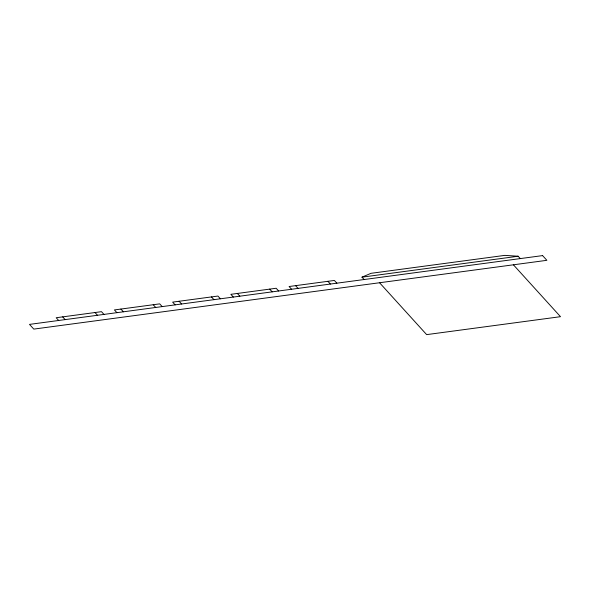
<?xml version="1.0" encoding="UTF-8"?>
<svg xmlns="http://www.w3.org/2000/svg" width="590" height="590" viewBox="0 0 590 590"><rect width="100%" height="100%" fill="white"/><g stroke="black" fill="none" stroke-linecap="round" stroke-linejoin="round"><path stroke-width="0.89" d="M364.126 279.527L361.98 277.167L370.999 273.318L504.848 255.374L518.138 256.237L520.284 258.59M361.98 277.167L518.138 256.237M513.411 264.807L560.5 316.683L426.651 334.626L379.562 282.75M336.861 283.178L334.375 280.449L289.093 286.519L291.578 289.255M327.907 281.312L330.393 284.048M295.56 285.649L298.046 288.385M278.635 290.988L276.157 288.252L230.867 294.322L233.352 297.058M269.682 289.122L272.167 291.851M237.335 293.451L239.82 296.187M220.409 298.791L217.931 296.055L172.641 302.124L175.127 304.86M211.456 296.925L213.941 299.661M179.109 301.261L181.595 303.998M162.191 306.601L159.706 303.865L114.416 309.934L116.901 312.671M153.238 304.728L155.716 307.464M120.891 309.064L123.369 311.8M103.965 314.404L101.48 311.668L56.198 317.737L58.676 320.473M95.012 312.538L97.49 315.274M62.665 316.874L65.143 319.61M542.586 255.603L29.5 324.389L33.778 329.102L546.871 260.315L542.586 255.603"/></g></svg>
